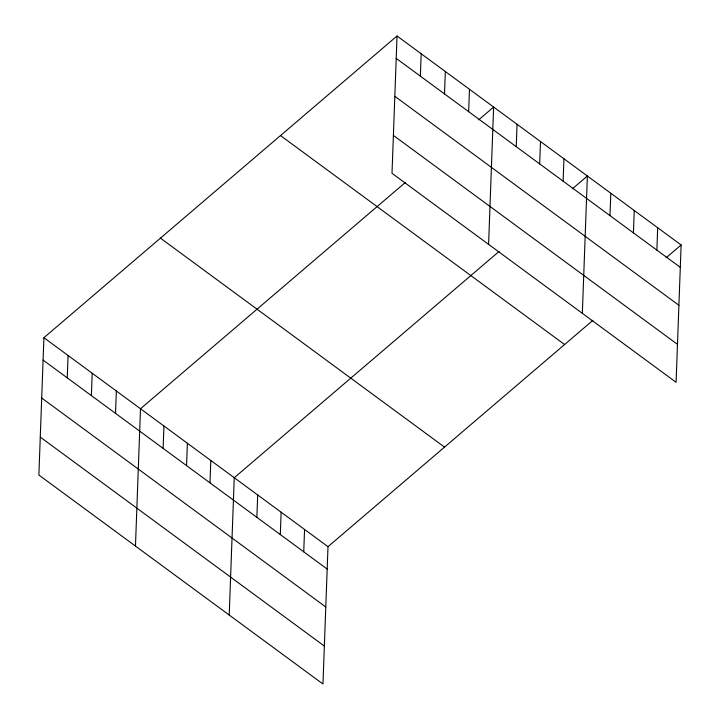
<?xml version="1.0" encoding="UTF-8"?>
<svg xmlns="http://www.w3.org/2000/svg" width="720" height="720" viewBox="0 0 720 720"><rect width="100%" height="100%" fill="white"/><g stroke="black" fill="none" stroke-linecap="round" stroke-linejoin="round"><path stroke-width="1.08" d="M397.035 36L392.004 173.322L676.089 382.293L681.12 244.971L397.035 36L43.911 337.707L38.88 475.029L322.965 684L327.996 546.678L592.893 320.355M67.239 377.847L68.058 355.473M91.386 395.613L92.205 373.23M115.533 413.37L116.352 390.996M135.468 546.084L140.499 408.753L405.396 182.43M163.116 448.38L163.935 425.997M186.552 465.615L187.38 443.232M209.988 482.859L210.816 460.476M229.212 615.042L234.252 477.72L499.14 251.388M256.869 517.338L257.688 494.955M280.305 534.573L281.124 512.199M303.741 551.817L304.56 529.434M420.363 76.14L421.182 53.766M444.51 93.906L445.329 71.523M468.657 111.663L469.476 89.289M488.592 244.377L493.623 107.046L478.647 119.853M516.24 146.664L517.068 124.29M539.676 163.908L540.504 141.525M563.121 181.152L563.94 158.769M582.336 313.335L587.376 176.004L572.391 188.811M609.993 215.631L610.812 193.248M633.429 232.866L634.248 210.492M656.865 250.11L657.684 227.727M666.135 257.769L681.12 244.971M396.216 58.383L680.301 267.345M394.83 96.309L678.906 305.28M393.39 135.396L677.475 344.358M280.503 135.567L564.588 344.529M160.443 238.14L444.528 447.111M43.911 337.707L327.996 546.678M43.092 360.09L327.177 569.052M41.706 398.016L325.782 606.987M40.266 437.103L324.351 646.065"/></g></svg>
